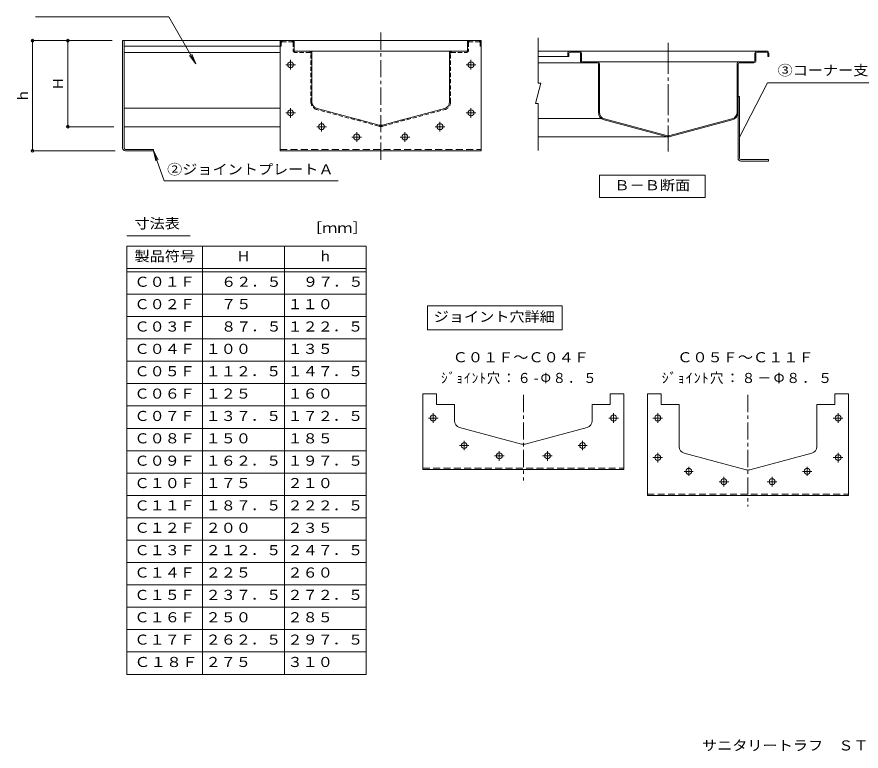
# Model space of a CAD drawing. Units: millimetres at full size, sheet at 1:5; details may follow other scales. Extents: x -1206 to 1135, y -958 to 974.
# Drawn here: x -1187 to 40, y -958 to 109 of the extents above; entities that cross this region are included whole.
import ezdxf
from ezdxf.enums import TextEntityAlignment as Align

# ---------------------------------------------------------------- set-up
doc = ezdxf.new("R2010")
doc.units = ezdxf.units.MM
doc.header["$LTSCALE"] = 5
doc.header["$PDMODE"] = 32
doc.header["$PDSIZE"] = 4
for name, pattern in [('CHAIN1', [8, 5, -1, 1, -1]), ('CHAIN2', [12, 9, -1, 1, -1]), ('DASHED1', [1.8, 1.2, -0.6]), ('DASHED2', [3, 2, -1])]:
    doc.linetypes.add(name, pattern=pattern)
for name, color, linetype, lineweight in [('0-0_通り芯', 3, 'Continuous', 9), ('0-1_躯体', 6, 'Continuous', 9), ('0-3_建具', 6, 'Continuous', 9), ('0-F_092', 7, 'Continuous', 9), ('2-0__2-c_Shi', 7, 'Continuous', 9), ('4-0_Yobi_3', 4, 'CHAIN2', 9), ('4-1_ADD_LINE', 4, 'CHAIN1', 9), ('4-3', 4, 'Continuous', 9), ('4-5', 7, 'Continuous', 9)]:
    doc.layers.add(name, color=color, linetype=linetype, lineweight=lineweight)
for name, color, linetype in [('2-F_2-Fﾚｲﾔ', 2, 'Continuous'), ('4-F', 7, 'Continuous'), ('F-1_F-1ﾚｲﾔ', 2, 'Continuous'), ('F-F_F-Fﾚｲﾔ', 2, 'Continuous')]:
    doc.layers.add(name, color=color, linetype=linetype)
doc.styles.add('ＭＳ ゴシック', font='')
doc.styles.get('ＭＳ ゴシック').set_extended_font_data('MS Gothic')

msp = doc.modelspace()

# ---------------------------------------------------------------- linework, layer by layer
at = {"layer": '0-0_通り芯'}
for p, q in [((-753.887, 74.221), (-1030.887, 74.221)), ((-1030.886, 74.221), (-1030.886, -50.78)), ((-783.887, 74.221), (-531.887, 74.221)), ((-1030.887, 66.221), (-803.887, 66.221)), ((-803.887, 57.221), (-1030.887, 57.221)), ((-757.887, 58.721), (-557.887, 58.721)), ((-386.328, 56.094), (-386.328, 51.095)), ((-384.828, 51.095), (-386.328, 51.095)), ((-384.828, 56.094), (-384.828, 51.095)), ((-369.329, 59.095), (-383.329, 59.095)), ((-383.328, 57.594), (-369.329, 57.594)), ((-369.329, 59.094), (-111.329, 59.094)), ((-367.828, 56.094), (-367.828, 45.094)), ((-366.329, 45.094), (-366.329, 56.094)), ((-114.329, 45.094), (-114.329, 56.094)), ((-112.829, 56.094), (-112.829, 45.094)), ((-97.329, 59.095), (-111.329, 59.095)), ((-97.329, 57.594), (-111.329, 57.594)), ((-95.829, 56.094), (-95.829, 51.095)), ((-95.829, 51.095), (-94.329, 51.095)), ((-94.329, 56.094), (-94.329, 51.095)), ((-343.329, 43.595), (-364.829, 43.595)), ((-343.329, 42.095), (-364.829, 42.095)), ((-343.329, 43.595), (-137.329, 43.595)), ((-341.829, -29.884), (-341.829, 40.595)), ((-340.328, -29.885), (-340.328, 40.595)), ((-140.329, -29.884), (-140.329, 40.595)), ((-138.829, -29.884), (-138.829, 40.595)), ((-115.829, 43.595), (-137.329, 43.595)), ((-137.329, 42.095), (-115.829, 42.095)), ((-243.305, -65.108), (-333.305, -40.993)), ((-332.917, -39.544), (-242.917, -63.659)), ((-147.741, -39.544), (-237.741, -63.659)), ((-147.352, -40.992), (-237.353, -65.108)), ((-803.887, -50.78), (-1030.886, -50.78))]:
    msp.add_line(p, q, dxfattribs=at)
at = {"layer": '0-0_通り芯', "linetype": 'DASHED1'}
for p, q in [((-786.887, 74.221), (-800.887, 74.221)), ((-514.887, 74.221), (-528.887, 74.221)), ((-803.887, 71.221), (-803.887, 66.221)), ((-802.387, 66.221), (-803.887, 66.221)), ((-802.387, 71.221), (-802.387, 66.221)), ((-800.887, 72.72), (-786.887, 72.72)), ((-785.387, 71.221), (-785.387, 60.221)), ((-783.887, 60.221), (-783.887, 71.221)), ((-531.887, 60.221), (-531.887, 71.221)), ((-530.387, 71.221), (-530.387, 60.221)), ((-514.887, 72.72), (-528.887, 72.72)), ((-513.388, 71.221), (-513.388, 66.221)), ((-513.388, 66.221), (-511.887, 66.221)), ((-511.887, 71.221), (-511.887, 66.221)), ((-760.887, 58.721), (-782.387, 58.721)), ((-760.887, 57.221), (-782.387, 57.221)), ((-759.387, -14.758), (-759.387, 55.721)), ((-757.887, -14.758), (-757.887, 55.721)), ((-557.887, -14.758), (-557.887, 55.721)), ((-556.387, -14.758), (-556.387, 55.721)), ((-533.387, 58.721), (-554.887, 58.721)), ((-554.887, 57.221), (-533.387, 57.221)), ((-660.864, -49.982), (-750.865, -25.866)), ((-654.911, -49.982), (-564.91, -25.866)), ((-660.475, -48.533), (-700.475, -37.815)), ((-655.299, -48.533), (-615.299, -37.815))]:
    msp.add_line(p, q, dxfattribs=at)
for centre, radius, start, end in [((-800.887, 71.221), 3, 90, 180), ((-786.887, 71.221), 3, 0, 90), ((-528.887, 71.221), 3, 90, 180), ((-514.887, 71.221), 3, 0, 90), ((-800.887, 71.221), 1.5, 90, 180), ((-786.887, 71.221), 1.5, 0, 90), ((-528.887, 71.221), 1.5, 90, 180), ((-514.887, 71.221), 1.5, 0, 90), ((-782.387, 60.221), 3, 180, 270), ((-782.387, 60.221), 1.5, 180, 270), ((-760.887, 55.721), 3, 0, 90), ((-760.887, 55.721), 1.5, 0, 90), ((-554.887, 55.721), 3, 90, 180), ((-554.887, 55.721), 1.5, 90, 180), ((-533.387, 60.221), 3, 270, 0), ((-533.387, 60.221), 1.5, 270, 0), ((-747.888, -14.758), 11.5, 180, 254.99979), ((-567.887, -14.758), 11.5, 285.00021, 0), ((-657.887, -38.874), 10, 254.99962, 285.00038), ((-657.887, -38.874), 11.5, 255.00041, 284.99959)]:
    msp.add_arc(centre, radius, start, end, dxfattribs=at)
at = {"layer": '0-0_通り芯'}
for centre, radius, start, end in [((-383.329, 56.094), 3, 90, 180), ((-383.328, 56.094), 1.5, 90, 180), ((-369.329, 56.094), 3, 0, 90), ((-369.329, 56.094), 1.5, 0, 90), ((-111.329, 56.094), 3, 90, 180), ((-111.329, 56.094), 1.5, 90, 180), ((-97.329, 56.094), 3, 0, 90), ((-97.329, 56.094), 1.5, 0, 90), ((-364.829, 45.094), 3, 180, 270), ((-364.829, 45.094), 1.5, 180, 270), ((-343.329, 40.595), 3, 0, 90), ((-343.329, 40.595), 1.5, 0, 90), ((-137.329, 40.595), 3, 90, 180), ((-137.329, 40.595), 1.5, 90, 180), ((-115.829, 45.094), 3, 270, 0), ((-115.829, 45.094), 1.5, 270, 0), ((-330.328, -29.884), 11.5, 180, 254.99979), ((-330.328, -29.885), 10, 180, 254.99962), ((-150.329, -29.884), 10, 285.00038, 0), ((-150.329, -29.884), 11.5, 285.00021, 0), ((-240.329, -54), 11.5, 255.00041, 284.99959), ((-240.329, -54), 10, 254.99962, 285.00038)]:
    msp.add_arc(centre, radius, start, end, dxfattribs=at)
at = {"layer": '0-1_躯体', "linetype": 'CHAIN1'}
for p, q in [((-657.887, 86.031), (-657.887, -102.181)), ((-781.9, 39.218), (-795.973, 39.218)), ((-788.936, 32.181), (-788.936, 46.254)), ((-533.874, 39.218), (-519.801, 39.218)), ((-526.837, 32.181), (-526.837, 46.254)), ((-788.936, -37.815), (-788.936, -23.742)), ((-526.837, -37.815), (-526.837, -23.742)), ((-781.9, -30.779), (-795.973, -30.779)), ((-533.874, -30.779), (-519.801, -30.779)), ((-743.887, -57.816), (-743.887, -43.743)), ((-571.886, -57.816), (-571.886, -43.743)), ((-736.85, -50.78), (-750.923, -50.78)), ((-692.887, -72.816), (-692.887, -58.743)), ((-622.887, -72.816), (-622.887, -58.743)), ((-578.923, -50.78), (-564.85, -50.78)), ((-685.85, -65.779), (-699.923, -65.779)), ((-629.923, -65.779), (-615.85, -65.779))]:
    msp.add_line(p, q, dxfattribs=at)
at = {"layer": '0-1_躯体'}
for p, q in [((-1032.887, 74.221), (-1032.887, -81.779)), ((-1032.887, 74.221), (-1030.887, 74.221)), ((-1030.887, 74.221), (-1030.887, -81.779)), ((-783.887, 74.221), (-803.887, 74.221)), ((-803.887, 74.221), (-803.887, -85.78)), ((-783.887, 58.721), (-783.887, 74.221)), ((-531.887, 58.721), (-531.887, 74.221)), ((-783.887, 58.721), (-757.887, 58.721)), ((-757.888, -14.758), (-757.887, 58.721)), ((-557.888, -14.758), (-557.887, 58.721)), ((-531.887, 58.721), (-557.887, 58.721)), ((-138.829, -6.697), (-136.829, -6.697)), ((-138.829, -96.697), (-138.829, -6.697)), ((-136.829, -96.697), (-136.829, -6.697)), ((-750.476, -24.417), (-660.476, -48.533)), ((-565.299, -24.417), (-655.299, -48.533)), ((-1028.886, -83.779), (-987.887, -83.779)), ((-1028.886, -85.779), (-987.887, -85.779)), ((-987.887, -83.779), (-987.887, -85.779)), ((-803.887, -85.78), (-511.887, -85.78)), ((-134.829, -98.697), (-94.829, -98.697)), ((-134.829, -100.697), (-94.829, -100.697)), ((-94.829, -98.697), (-94.829, -100.697))]:
    msp.add_line(p, q, dxfattribs=at)
at = {"layer": '0-1_躯体', "linetype": 'DASHED2'}
msp.add_line((-803.887, -83.779), (-511.887, -83.779), dxfattribs=at)
at = {"layer": '0-1_躯体'}
msp.add_lwpolyline([(-531.887, 74.221), (-511.887, 74.221), (-511.887, -85.78)], dxfattribs=at)
for centre, radius, start, end in [((-747.888, -14.758), 10, 179.99899, 254.99962), ((-567.888, -14.758), 10, 285.00038, 0), ((-657.888, -38.874), 10, 254.99962, 285.00038), ((-1028.886, -81.779), 4, 180, 270), ((-1028.886, -81.779), 2, 180, 270), ((-134.829, -96.697), 4, 180, 270), ((-134.829, -96.697), 2, 180, 270)]:
    msp.add_arc(centre, radius, start, end, dxfattribs=at)
at = {"layer": '0-3_建具'}
for centre in [(-788.936, 39.218), (-526.837, 39.218), (-788.936, -30.779), (-526.837, -30.779), (-743.887, -50.78), (-571.886, -50.78), (-692.887, -65.779), (-622.887, -65.779)]:
    msp.add_circle(centre, 4.25, dxfattribs=at)
at = {"layer": '0-F_092'}
for p, q in [((-965.811, 108.782), (-1159.504, 108.782)), ((-965.811, 108.782), (-926.404, 40.528)), ((-1112.529, 74.221), (-1165.221, 74.221)), ((-1163.721, 74.221), (-1163.721, -85.779)), ((-1047.887, 74.221), (-1113.913, 74.221)), ((-1112.413, -50.779), (-1112.413, 74.221)), ((-926.404, 40.528), (-935.535, 52.428)), ((-926.404, 40.528), (-932.144, 54.386)), ((-1045.887, -50.779), (-1113.913, -50.779)), ((-1043.887, -85.779), (-1165.221, -85.779)), ((-987.887, -85.779), (-984.764, -100.45)), ((-987.887, -85.779), (-981.073, -99.142)), ((-987.887, -85.779), (-972.375, -129.544)), ((-340.2, -121.323), (-186.645, -121.323)), ((-340.2, -121.323), (-340.2, -153.823)), ((-186.645, -121.323), (-186.645, -153.823)), ((-972.375, -129.544), (-719.567, -129.544)), ((-340.2, -153.823), (-186.645, -153.823))]:
    msp.add_line(p, q, dxfattribs=at)
at = {"layer": '0-F_092', "color": 3}
for p, q in [((-429.055, 12.259), (-429.055, 78.104)), ((-97.329, 59.095), (-429.055, 59.095)), ((-384.828, 51.095), (-429.055, 51.095)), ((-343.329, 42.095), (-429.055, 42.095)), ((-425.145, 12.259), (-432.965, -16.924)), ((-429.055, 12.259), (-425.145, 12.259)), ((-803.887, -23.981), (-1030.887, -23.981)), ((-432.965, -16.924), (-429.055, -16.924)), ((-429.055, -85.222), (-429.055, -16.924)), ((-337.197, -39.107), (-429.055, -39.107)), ((-240.329, -65.5), (-429.055, -65.5))]:
    msp.add_line(p, q, dxfattribs=at)
at = {"layer": '0-F_092', "color": 3, "linetype": 'CHAIN2'}
msp.add_line((-240.329, 70.905), (-240.329, -87.028), dxfattribs=at)
at = {"layer": '0-F_092'}
msp.add_lwpolyline([(-136.829, -65.779), (-95.851, 12.711), (102.341, 12.711)], dxfattribs=at)
for p in [(-1163.721, 74.221), (-1112.413, 74.221), (-1112.413, -50.779), (-1163.721, -85.779)]:
    msp.add_point(p, dxfattribs=at)
at = {"layer": '2-0__2-c_Shi'}
for p, q in [((-1027.045, -209.452), (-934.842, -209.452)), ((-916.879, -846.618), (-916.879, -224.396)), ((-797.922, -224.396), (-797.922, -846.618)), ((-678.967, -224.396), (-678.967, -846.618)), ((-1027.045, -256.896), (-678.967, -256.896)), ((-678.967, -261.618), (-1027.045, -261.618)), ((-678.967, -294.118), (-1027.045, -294.118)), ((-678.967, -326.618), (-1027.045, -326.618)), ((-678.967, -359.118), (-1027.045, -359.118)), ((-678.967, -391.618), (-1027.045, -391.618)), ((-678.967, -424.118), (-1027.045, -424.118)), ((-678.967, -456.618), (-1027.045, -456.618)), ((-678.967, -489.118), (-1027.045, -489.118)), ((-678.967, -521.618), (-1027.045, -521.618)), ((-678.967, -554.118), (-1027.045, -554.118)), ((-678.967, -586.618), (-1027.045, -586.618)), ((-678.967, -619.118), (-1027.045, -619.118)), ((-678.967, -651.618), (-1027.045, -651.618)), ((-678.967, -684.118), (-1027.045, -684.118)), ((-678.967, -716.618), (-1027.045, -716.618)), ((-678.967, -749.118), (-1027.045, -749.118)), ((-678.967, -781.618), (-1027.045, -781.618)), ((-678.967, -814.118), (-1027.045, -814.118)), ((-678.967, -846.618), (-1027.045, -846.618))]:
    msp.add_line(p, q, dxfattribs=at)
msp.add_lwpolyline([(-678.967, -224.396), (-1027.045, -224.396), (-1027.045, -846.618)], dxfattribs=at)
at = {"layer": '4-0_Yobi_3'}
for p, q in [((-543.336, -514.126), (-530.076, -514.126)), ((-536.706, -507.491), (-536.706, -520.756)), ((-358.076, -514.126), (-371.336, -514.126)), ((-364.706, -507.491), (-364.706, -520.756)), ((-217.131, -551.626), (-203.871, -551.626)), ((-210.501, -544.991), (-210.501, -558.256)), ((-31.87, -551.626), (-45.13, -551.626)), ((-38.5, -544.991), (-38.5, -558.256))]:
    msp.add_line(p, q, dxfattribs=at)
at = {"layer": '4-0_Yobi_3', "linetype": 'Continuous'}
for centre in [(-536.706, -514.126), (-364.706, -514.126), (-210.501, -551.626), (-38.5, -551.626)]:
    msp.add_circle(centre, 4.25, dxfattribs=at)
at = {"layer": '4-1_ADD_LINE'}
for p, q in [((-450.706, -440.394), (-450.706, -565.021)), ((-124.5, -440.394), (-124.5, -602.521)), ((-574.719, -474.129), (-588.792, -474.129)), ((-581.756, -481.166), (-581.756, -467.092)), ((-326.693, -474.129), (-312.62, -474.129)), ((-319.656, -481.166), (-319.656, -467.092)), ((-248.513, -474.129), (-262.587, -474.129)), ((-255.55, -481.166), (-255.55, -467.092)), ((-0.487, -474.129), (13.586, -474.129)), ((6.549, -481.166), (6.549, -467.092)), ((-485.706, -536.163), (-485.706, -522.09)), ((-415.706, -536.163), (-415.706, -522.09)), ((-255.55, -538.662), (-255.55, -524.589)), ((6.549, -538.662), (6.549, -524.589)), ((-478.669, -529.126), (-492.742, -529.126)), ((-422.743, -529.126), (-408.67, -529.126)), ((-248.513, -531.626), (-262.587, -531.626)), ((-0.487, -531.626), (13.586, -531.626)), ((-159.5, -573.663), (-159.5, -559.59)), ((-89.501, -573.663), (-89.501, -559.59)), ((-152.464, -566.626), (-166.537, -566.626)), ((-96.537, -566.626), (-82.464, -566.626))]:
    msp.add_line(p, q, dxfattribs=at)
at = {"layer": '4-1_ADD_LINE', "linetype": 'DASHED2'}
for p, q in [((-596.706, -547.126), (-304.706, -547.126)), ((-270.501, -584.626), (21.499, -584.626))]:
    msp.add_line(p, q, dxfattribs=at)
at = {"layer": '4-3'}
for p, q in [((-576.706, -439.126), (-596.706, -439.126)), ((-596.706, -439.126), (-596.706, -549.126)), ((-576.706, -454.626), (-576.706, -439.126)), ((-324.706, -454.626), (-324.706, -439.126)), ((-324.706, -454.626), (-324.706, -439.126)), ((-250.501, -439.126), (-270.501, -439.126)), ((-270.501, -439.126), (-270.501, -586.626)), ((-250.501, -454.626), (-250.501, -439.126)), ((1.499, -454.626), (1.499, -439.126)), ((1.5, -454.626), (1.5, -439.126)), ((-576.706, -454.626), (-550.706, -454.626)), ((-550.707, -478.105), (-550.706, -454.626)), ((-324.706, -454.626), (-350.707, -454.626)), ((-350.707, -478.104), (-350.707, -454.626)), ((-350.705, -478.104), (-350.705, -454.626)), ((-250.501, -454.626), (-224.501, -454.626)), ((-224.501, -515.604), (-224.501, -454.626)), ((1.5, -454.626), (-24.501, -454.626)), ((-24.501, -515.605), (-24.501, -454.626)), ((-24.499, -515.605), (-24.5, -454.626)), ((-543.295, -487.764), (-453.294, -511.88)), ((-358.117, -487.763), (-448.118, -511.879)), ((-217.089, -525.263), (-127.089, -549.379)), ((-31.913, -525.264), (-121.912, -549.379)), ((-596.706, -549.126), (-304.706, -549.126)), ((-270.501, -586.626), (21.499, -586.626))]:
    msp.add_line(p, q, dxfattribs=at)
for points in [[(-324.706, -439.126), (-304.706, -439.126), (-304.706, -549.126)], [(1.499, -439.126), (21.499, -439.126), (21.499, -586.626)]]:
    msp.add_lwpolyline(points, dxfattribs=at)
for centre in [(-581.756, -474.129), (-319.656, -474.129), (-255.55, -474.129), (6.549, -474.129), (-485.706, -529.126), (-415.706, -529.126), (-255.55, -531.626), (6.549, -531.626), (-159.5, -566.626), (-89.501, -566.626)]:
    msp.add_circle(centre, 4.25, dxfattribs=at)
for centre, start, end in [((-540.707, -478.105), 179.99934, 254.9998), ((-360.705, -478.104), 285.00026, 0.0005), ((-450.706, -502.22), 254.99971, 285.00029), ((-214.501, -515.604), 179.99956, 254.99968), ((-34.501, -515.604), 285.00032, 359.9997), ((-124.5, -539.72), 254.99971, 285.00029)]:
    msp.add_arc(centre, 10, start, end, dxfattribs=at)
at = {"layer": '4-5'}
for p, q in [((-590.046, -311.132), (-394.546, -311.132)), ((-590.046, -311.132), (-590.046, -346.132)), ((-394.546, -311.132), (-394.546, -346.132)), ((-590.046, -346.132), (-394.546, -346.132))]:
    msp.add_line(p, q, dxfattribs=at)

# ---------------------------------------------------------------- texts
at = {"layer": '0-F_092', "style": 'ＭＳ ゴシック', "width": 1.1}
for s, p in [('③コーナー支持脚', (-81.422, 19.38)), ('②ジョイントプレートＡ', (-968.348, -124.476))]:
    msp.add_text(s, height=14.66, dxfattribs=at).set_placement(p, align=Align.BOTTOM_LEFT)
at = {"layer": '0-F_092', "color": 2, "style": 'ＭＳ ゴシック'}
for s, p in [('Ｈ', (-1114.913, 1.721)), ('ｈ', (-1166.221, -15.779))]:
    msp.add_text(s, height=14.66, rotation=90, dxfattribs=at).set_placement(p, align=Align.BOTTOM_LEFT)
at = {"layer": '0-F_092', "color": 2, "style": 'ＭＳ ゴシック', "width": 1.1}
msp.add_text('Ｂ－Ｂ断面', height=14.66, dxfattribs=at).set_placement((-318.422, -147.573), align=Align.BOTTOM_LEFT)
at = {"layer": '2-F_2-Fﾚｲﾔ', "style": 'ＭＳ ゴシック'}
for s, width, p in [('寸法表', 1.1, (-1015.712, -203.077)), ('［ｍｍ］', 1.1, (-765.025, -209.452)), ('製品符号', 1.1, (-1015.712, -250.646)), ('Ｃ０１Ｆ', 1.1, (-1015.712, -287.868)), ('６２．５', 1.1, (-889.901, -287.868)), ('９７．５', 1.1, (-770.944, -287.868)), ('Ｃ０２Ｆ', 1.1, (-1015.712, -320.368)), ('７５', 1.1, (-889.901, -320.368)), ('１１０', 1.1, (-793.444, -320.368)), ('Ｃ０３Ｆ', 1.1, (-1015.712, -352.868)), ('１２２．５', 1.1, (-793.444, -352.868)), ('Ｃ０４Ｆ', 1.1, (-1015.712, -385.368)), ('１００', 1.1, (-912.401, -385.368)), ('１３５', 1.1, (-793.444, -385.368)), ('Ｃ０５Ｆ', 1.1, (-1015.712, -417.868)), ('１１２．５', 1.1, (-912.401, -417.868)), ('１４７．５', 1.1, (-793.444, -417.868)), ('Ｃ０６Ｆ', 1.1, (-1015.712, -450.368)), ('１２５', 1.1, (-912.401, -450.368)), ('１６０', 1.1, (-793.444, -450.368)), ('Ｃ０７Ｆ', 1.1, (-1015.712, -482.868)), ('１３７．５', 1.1, (-912.401, -482.868)), ('１７２．５', 1.1, (-793.444, -482.868)), ('Ｃ０８Ｆ', 1.1, (-1015.712, -515.368)), ('１５０', 1.1, (-912.401, -515.368)), ('１８５', 1.1, (-793.444, -515.368)), ('Ｃ０９Ｆ', 1.1, (-1015.712, -547.868)), ('１６２．５', 1.1, (-912.401, -547.868)), ('１９７．５', 1.1, (-793.444, -547.868)), ('Ｃ１０Ｆ', 1.1, (-1015.712, -580.368)), ('１７５', 1.1, (-912.401, -580.368)), ('２１０', 1.1, (-793.444, -580.368)), ('Ｃ１１Ｆ', 1.1, (-1015.712, -612.868)), ('１８７．５', 1.1, (-912.401, -612.868)), ('２２２．５', 1.1, (-793.444, -612.868)), ('Ｃ１２Ｆ', 1.1, (-1015.712, -645.368)), ('２００', 1.1, (-912.401, -645.368)), ('２３５', 1.1, (-793.444, -645.368)), ('Ｃ１３Ｆ', 1.1, (-1015.712, -677.868)), ('２１２．５', 1.1, (-912.401, -677.868)), ('２４７．５', 1.1, (-793.444, -677.868)), ('Ｃ１４Ｆ', 1.1, (-1015.712, -710.368)), ('２２５', 1.1, (-912.401, -710.368)), ('２６０', 1.1, (-793.444, -710.368)), ('Ｃ１５Ｆ', 1.1, (-1015.712, -742.868)), ('２３７．５', 1.1, (-912.401, -742.868)), ('２７２．５', 1.1, (-793.444, -742.868)), ('Ｃ１６Ｆ', 1.1, (-1015.712, -775.368)), ('２５０', 1.1, (-912.401, -775.368)), ('２８５', 1.1, (-793.444, -775.368)), ('Ｃ１７Ｆ', 1.1, (-1015.712, -807.868)), ('２６２．５', 1.1, (-912.401, -807.868)), ('２９７．５', 1.1, (-793.444, -807.868)), ('Ｃ１８Ｆ', 1.15, (-1015.712, -840.368)), ('２７５', 1.1, (-912.401, -840.368)), ('３１０', 1.1, (-793.444, -840.368))]:
    msp.add_text(s, height=14.66, dxfattribs=dict(at, width=width)).set_placement(p, align=Align.BOTTOM_LEFT)
for s, p in [('Ｈ', (-867.401, -250.646)), ('ｈ', (-748.445, -250.646))]:
    msp.add_text(s, height=14.66, dxfattribs=at).set_placement(p, align=Align.BOTTOM_LEFT)
at = {"layer": '4-5', "color": 2, "style": 'ＭＳ ゴシック', "width": 1.1}
msp.add_text('ジョイント穴詳細', height=14.66, dxfattribs=at).set_placement((-581.046, -338.632), align=Align.BOTTOM_LEFT)
at = {"layer": '4-F', "style": 'ＭＳ ゴシック', "width": 1.1}
for s, p in [('Ｃ０１Ｆ～Ｃ０４Ｆ', (-553.378, -397.538)), ('Ｃ０５Ｆ～Ｃ１１Ｆ', (-227.173, -397.538))]:
    msp.add_text(s, height=14.66, dxfattribs=at).set_placement(p, align=Align.BOTTOM_LEFT)
at = {"layer": '4-F', "char_height": 14.66, "attachment_point": 7, "style": 'ＭＳ ゴシック'}
for s, insert in [('\\T1.17;\\W0.95;ｼﾞｮｲﾝﾄ穴：６-Φ８．５', (-570.253, -424.899)), ('\\T1.16;ｼﾞｮｲﾝﾄ穴：８－Φ８．５', (-249.672, -424.899))]:
    msp.add_mtext(s, dxfattribs=dict(at, insert=insert))
at = {"layer": 'F-1_F-1ﾚｲﾔ', "style": 'ＭＳ ゴシック', "width": 1.1}
msp.add_text('８７．５', height=14.66, dxfattribs=at).set_placement((-889.901, -352.868), align=Align.BOTTOM_LEFT)
at = {"layer": 'F-F_F-Fﾚｲﾔ', "style": 'ＭＳ ゴシック', "width": 1.1}
msp.add_text('サニタリートラフ\u3000ＳＴＶ－２００\u3000９０°コーナー\u3000Ｃ０１Ｆ～Ｃ１８Ｆ', height=14.66, dxfattribs=at).set_placement((-191.25, -961.639), align=Align.BOTTOM_LEFT)

doc.saveas('drawing.dxf')
